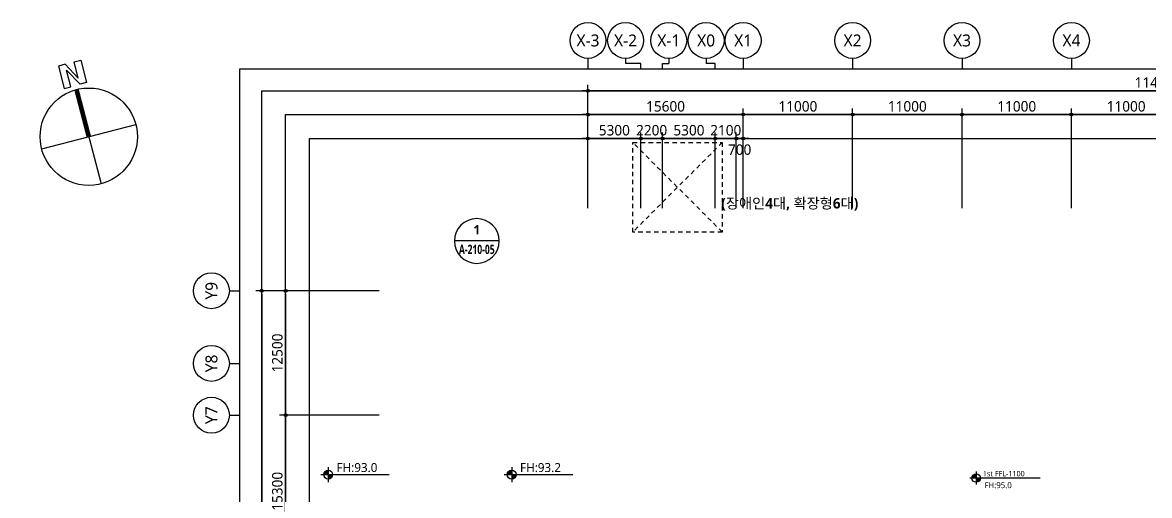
# Model space of a CAD drawing. Header units: millimetres. Extents: x -867282 to 190005487, y -1022614 to 455456909.
# Drawn here: x -867282 to -753998, y -569482 to -521967 of the extents above; entities that cross this region are included whole.
import ezdxf
from ezdxf.enums import TextEntityAlignment as Align

# ---------------------------------------------------------------- set-up
doc = ezdxf.new("R2010")
doc.units = ezdxf.units.MM
doc.header["$LTSCALE"] = 400
doc.header["$MEASUREMENT"] = 0
doc.header["$PDSIZE"] = -10
doc.linetypes.add('HID', pattern=[2, 1.1, -0.9])
doc.layers.get('0').update_dxf_attribs({"linetype": 'CONTINUOUS'})
doc.layers.get('Defpoints').update_dxf_attribs({"color": 153, "linetype": 'CONTINUOUS'})
for name, color, linetype in [('A-ANNO-PONT', 7, 'CONTINUOUS'), ('A-ANNO-SYMB', 7, 'CONTINUOUS'), ('A-ANNO-TEXT1', 7, 'CONTINUOUS'), ('A-ST-AXIS-BUB', 7, 'CONTINUOUS'), ('A-ST-AXIS-DIM', 7, 'CONTINUOUS'), ('AA-MKXS', 3, 'CONTINUOUS'), ('HID', 7, 'HID'), ('X-SEC-종$0$A-ST-AXIS-BUB', 7, 'CONTINUOUS')]:
    doc.layers.add(name, color=color, linetype=linetype)
doc.layers.add('A-XXXX-SYMB', color=7, linetype='CONTINUOUS', lineweight=25)
doc.layers.add('Defpoint', color=161, linetype='CONTINUOUS', plot=False)
doc.styles.add('2020음성 1차', font='')
doc.styles.add('SAMOO', font='romans.shx', dxfattribs={"bigfont": 'whgtxt.shx'})
doc.styles.add('SH_대대리576', font='malgun.ttf')
doc.styles.add('SH_진천_나눔', font='')
doc.styles.get('2020음성 1차').set_extended_font_data('NanumGothic', bold=True)
doc.styles.get('SH_진천_나눔').set_extended_font_data('NanumGothic', bold=True)
doc.dimstyles.new('SHP 600', dxfattribs={"dimscale": 300, "dimtxt": 3.5, "dimasz": 1, "dimexe": 2, "dimexo": 2, "dimgap": 1, "dimtad": 1, "dimdec": 0, "dimzin": 0, "dimdsep": 46, "dimtxsty": 'SH_대대리576', "dimblk": 'DIMDOT', "dimcen": 0.09, "dimclrt": 3, "dimadec": 0, "dimazin": 1, "dimtfac": 1, "dimtdec": 0, "dimtix": 1, "dimtmove": 2, "dimatfit": 0, "dimldrblk": 'DIMDOT', "dimfxl": 1, "dimtolj": 1, "dimtzin": 0, "dimarcsym": 0})

# ---------------------------------------------------------------- blocks, each defined once
blk = doc.blocks.new('DIMDOT')
at = {"color": 0}
blk.add_line((-2, 0), (2, 0), dxfattribs=at)
for radius in [0.5, 0.25]:
    blk.add_circle((0, 0), radius, dxfattribs=at)
blk = doc.blocks.new('*D602')
at = {"layer": 'A-ST-AXIS-DIM', "color": 0, "lineweight": -2, "transparency": 16777216}
for p, q in [((-810441, -540617), (-810441, -528217)), ((-696141, -528817), (-810141, -528817)), ((-695841, -540617), (-695841, -528217))]:
    blk.add_line(p, q, dxfattribs=at)
at = {"layer": 'Defpoints', "color": 0, "transparency": 16777216}
for p in [(-810441, -528817), (-810441, -541217), (-695841, -541217)]:
    blk.add_point(p, dxfattribs=at)
at = {"layer": 'A-ST-AXIS-DIM', "color": 0, "lineweight": -2, "transparency": 16777216, "xscale": 300, "yscale": 300, "zscale": 300, "rotation": 180}
blk.add_blockref('DIMDOT', (-810441, -528817), dxfattribs=at)
at = {"layer": 'A-ST-AXIS-DIM', "color": 0, "lineweight": -2, "transparency": 16777216, "xscale": 300, "yscale": 300, "zscale": 300}
blk.add_blockref('DIMDOT', (-695841, -528817), dxfattribs=at)
at = {"layer": 'A-ST-AXIS-DIM', "color": 3, "transparency": 16777216, "insert": (-753141, -527992), "char_height": 1050, "attachment_point": 5, "style": 'SH_대대리576'}
blk.add_mtext('\\A1;114600', dxfattribs=at)
blk = doc.blocks.new('*D603')
at = {"layer": 'A-ST-AXIS-DIM', "color": 0, "lineweight": -2, "transparency": 16777216}
for p, q in [((-794841, -540617), (-794841, -530617)), ((-784141, -531217), (-794541, -531217)), ((-783841, -540617), (-783841, -530617))]:
    blk.add_line(p, q, dxfattribs=at)
at = {"layer": 'Defpoints', "color": 0, "transparency": 16777216}
for p in [(-794841, -531217), (-794841, -541217), (-783841, -541217)]:
    blk.add_point(p, dxfattribs=at)
at = {"layer": 'A-ST-AXIS-DIM', "color": 0, "lineweight": -2, "transparency": 16777216, "xscale": 300, "yscale": 300, "zscale": 300, "rotation": 180}
blk.add_blockref('DIMDOT', (-794841, -531217), dxfattribs=at)
at = {"layer": 'A-ST-AXIS-DIM', "color": 0, "lineweight": -2, "transparency": 16777216, "xscale": 300, "yscale": 300, "zscale": 300}
blk.add_blockref('DIMDOT', (-783841, -531217), dxfattribs=at)
at = {"layer": 'A-ST-AXIS-DIM', "color": 3, "transparency": 16777216, "insert": (-789341, -530392), "char_height": 1050, "attachment_point": 5, "style": 'SH_대대리576'}
blk.add_mtext('\\A1;11000', dxfattribs=at)
blk = doc.blocks.new('*D604')
at = {"layer": 'A-ST-AXIS-DIM', "color": 0, "lineweight": -2, "transparency": 16777216}
for p, q in [((-783841, -540617), (-783841, -530617)), ((-773141, -531217), (-783541, -531217)), ((-772841, -540617), (-772841, -530617))]:
    blk.add_line(p, q, dxfattribs=at)
at = {"layer": 'Defpoints', "color": 0, "transparency": 16777216}
for p in [(-783841, -531217), (-783841, -541217), (-772841, -541217)]:
    blk.add_point(p, dxfattribs=at)
at = {"layer": 'A-ST-AXIS-DIM', "color": 0, "lineweight": -2, "transparency": 16777216, "xscale": 300, "yscale": 300, "zscale": 300, "rotation": 180}
blk.add_blockref('DIMDOT', (-783841, -531217), dxfattribs=at)
at = {"layer": 'A-ST-AXIS-DIM', "color": 0, "lineweight": -2, "transparency": 16777216, "xscale": 300, "yscale": 300, "zscale": 300}
blk.add_blockref('DIMDOT', (-772841, -531217), dxfattribs=at)
at = {"layer": 'A-ST-AXIS-DIM', "color": 3, "transparency": 16777216, "insert": (-778341, -530392), "char_height": 1050, "attachment_point": 5, "style": 'SH_대대리576'}
blk.add_mtext('\\A1;11000', dxfattribs=at)
blk = doc.blocks.new('*D605')
at = {"layer": 'A-ST-AXIS-DIM', "color": 0, "lineweight": -2, "transparency": 16777216}
for p, q in [((-772841, -540617), (-772841, -530617)), ((-762141, -531217), (-772541, -531217)), ((-761841, -540617), (-761841, -530617))]:
    blk.add_line(p, q, dxfattribs=at)
at = {"layer": 'Defpoints', "color": 0, "transparency": 16777216}
for p in [(-772841, -531217), (-772841, -541217), (-761841, -541217)]:
    blk.add_point(p, dxfattribs=at)
at = {"layer": 'A-ST-AXIS-DIM', "color": 0, "lineweight": -2, "transparency": 16777216, "xscale": 300, "yscale": 300, "zscale": 300, "rotation": 180}
blk.add_blockref('DIMDOT', (-772841, -531217), dxfattribs=at)
at = {"layer": 'A-ST-AXIS-DIM', "color": 0, "lineweight": -2, "transparency": 16777216, "xscale": 300, "yscale": 300, "zscale": 300}
blk.add_blockref('DIMDOT', (-761841, -531217), dxfattribs=at)
at = {"layer": 'A-ST-AXIS-DIM', "color": 3, "transparency": 16777216, "insert": (-767341, -530392), "char_height": 1050, "attachment_point": 5, "style": 'SH_대대리576'}
blk.add_mtext('\\A1;11000', dxfattribs=at)
blk = doc.blocks.new('*D606')
at = {"layer": 'A-ST-AXIS-DIM', "color": 0, "lineweight": -2, "transparency": 16777216}
for p, q in [((-761841, -540617), (-761841, -530617)), ((-751141, -531217), (-761541, -531217)), ((-750841, -540617), (-750841, -530617))]:
    blk.add_line(p, q, dxfattribs=at)
at = {"layer": 'Defpoints', "color": 0, "transparency": 16777216}
for p in [(-761841, -531217), (-761841, -541217), (-750841, -541217)]:
    blk.add_point(p, dxfattribs=at)
at = {"layer": 'A-ST-AXIS-DIM', "color": 0, "lineweight": -2, "transparency": 16777216, "xscale": 300, "yscale": 300, "zscale": 300, "rotation": 180}
blk.add_blockref('DIMDOT', (-761841, -531217), dxfattribs=at)
at = {"layer": 'A-ST-AXIS-DIM', "color": 0, "lineweight": -2, "transparency": 16777216, "xscale": 300, "yscale": 300, "zscale": 300}
blk.add_blockref('DIMDOT', (-750841, -531217), dxfattribs=at)
at = {"layer": 'A-ST-AXIS-DIM', "color": 3, "transparency": 16777216, "insert": (-756341, -530392), "char_height": 1050, "attachment_point": 5, "style": 'SH_대대리576'}
blk.add_mtext('\\A1;11000', dxfattribs=at)
blk = doc.blocks.new('*D612')
at = {"layer": 'A-ST-AXIS-DIM', "color": 0, "lineweight": -2, "transparency": 16777216}
for p, q in [((-810441, -540617), (-810441, -530617)), ((-795141, -531217), (-810141, -531217)), ((-794841, -540617), (-794841, -530617))]:
    blk.add_line(p, q, dxfattribs=at)
at = {"layer": 'Defpoints', "color": 0, "transparency": 16777216}
for p in [(-810441, -531217), (-810441, -541217), (-794841, -541217)]:
    blk.add_point(p, dxfattribs=at)
at = {"layer": 'A-ST-AXIS-DIM', "color": 0, "lineweight": -2, "transparency": 16777216, "xscale": 300, "yscale": 300, "zscale": 300, "rotation": 180}
blk.add_blockref('DIMDOT', (-810441, -531217), dxfattribs=at)
at = {"layer": 'A-ST-AXIS-DIM', "color": 0, "lineweight": -2, "transparency": 16777216, "xscale": 300, "yscale": 300, "zscale": 300}
blk.add_blockref('DIMDOT', (-794841, -531217), dxfattribs=at)
at = {"layer": 'A-ST-AXIS-DIM', "color": 3, "transparency": 16777216, "insert": (-802641, -530392), "char_height": 1050, "attachment_point": 5, "style": 'SH_대대리576'}
blk.add_mtext('\\A1;15600', dxfattribs=at)
blk = doc.blocks.new('*D613')
at = {"layer": 'A-ST-AXIS-DIM', "color": 0, "lineweight": -2, "transparency": 16777216}
for p, q in [((-831441, -548917), (-843841, -548917)), ((-843241, -549217), (-843241, -633417)), ((-831441, -633717), (-843841, -633717))]:
    blk.add_line(p, q, dxfattribs=at)
at = {"layer": 'Defpoints', "color": 0, "transparency": 16777216}
for p in [(-830841, -548917), (-843241, -633717), (-830841, -633717)]:
    blk.add_point(p, dxfattribs=at)
at = {"layer": 'A-ST-AXIS-DIM', "color": 0, "lineweight": -2, "transparency": 16777216, "xscale": 300, "yscale": 300, "zscale": 300}
for p, rotation in [((-843241, -548917), 90), ((-843241, -633717), 270)]:
    blk.add_blockref('DIMDOT', p, dxfattribs=dict(at, rotation=rotation))
at = {"layer": 'A-ST-AXIS-DIM', "color": 3, "transparency": 16777216, "insert": (-844066, -591317), "char_height": 1050, "attachment_point": 5, "rotation": 90, "style": 'SH_대대리576'}
blk.add_mtext('\\A1;84800', dxfattribs=at)
blk = doc.blocks.new('*D619')
at = {"layer": 'A-ST-AXIS-DIM', "color": 0, "lineweight": -2, "transparency": 16777216}
for p, q in [((-831441, -561417), (-841441, -561417)), ((-840841, -561717), (-840841, -576417)), ((-831441, -576717), (-841441, -576717))]:
    blk.add_line(p, q, dxfattribs=at)
at = {"layer": 'Defpoints', "color": 0, "transparency": 16777216}
for p in [(-830841, -561417), (-840841, -576717), (-830841, -576717)]:
    blk.add_point(p, dxfattribs=at)
at = {"layer": 'A-ST-AXIS-DIM', "color": 0, "lineweight": -2, "transparency": 16777216, "xscale": 300, "yscale": 300, "zscale": 300}
for p, rotation in [((-840841, -561417), 90), ((-840841, -576717), 270)]:
    blk.add_blockref('DIMDOT', p, dxfattribs=dict(at, rotation=rotation))
at = {"layer": 'A-ST-AXIS-DIM', "color": 3, "transparency": 16777216, "insert": (-841666, -569067), "char_height": 1050, "attachment_point": 5, "rotation": 90, "style": 'SH_대대리576'}
blk.add_mtext('\\A1;15300', dxfattribs=at)
blk = doc.blocks.new('*D620')
at = {"layer": 'A-ST-AXIS-DIM', "color": 0, "lineweight": -2, "transparency": 16777216}
for p, q in [((-831441, -548917), (-841441, -548917)), ((-840841, -549217), (-840841, -561117)), ((-831441, -561417), (-841441, -561417))]:
    blk.add_line(p, q, dxfattribs=at)
at = {"layer": 'Defpoints', "color": 0, "transparency": 16777216}
for p in [(-830841, -548917), (-840841, -561417), (-830841, -561417)]:
    blk.add_point(p, dxfattribs=at)
at = {"layer": 'A-ST-AXIS-DIM', "color": 0, "lineweight": -2, "transparency": 16777216, "xscale": 300, "yscale": 300, "zscale": 300}
for p, rotation in [((-840841, -548917), 90), ((-840841, -561417), 270)]:
    blk.add_blockref('DIMDOT', p, dxfattribs=dict(at, rotation=rotation))
at = {"layer": 'A-ST-AXIS-DIM', "color": 3, "transparency": 16777216, "insert": (-841666, -555167), "char_height": 1050, "attachment_point": 5, "rotation": 90, "style": 'SH_대대리576'}
blk.add_mtext('\\A1;12500', dxfattribs=at)
blk = doc.blocks.new('A$C2E1A0DD2')
at = {"layer": 'A-ANNO-SYMB'}
h = blk.add_hatch(color=256, dxfattribs=at)
h.paths.add_polyline_path([(750, 1200, 0.4142136), (300, 750), (750, 750)])
h.paths.add_polyline_path([(1200, 750), (750, 750), (750, 300, 0.4142136)])
for p, q in [((750, 1500), (750, 0)), ((0, 750), (1500, 750))]:
    blk.add_line(p, q, dxfattribs=at)
blk.add_circle((750, 750), 450, dxfattribs=at)
blk = doc.blocks.new('A$C19A65A13')
at = {"layer": 'A-XXXX-SYMB'}
blk.add_line((1500, 750), (6891, 750), dxfattribs=at)
blk.add_blockref('A$C2E1A0DD2', (0, 0), dxfattribs=at)
blk = doc.blocks.new('dr-sy-018-D-M')
at = {"layer": 'A-ANNO-SYMB'}
for p, q in [((-1, 16.4), (-2.5, 16.4)), ((-2.5, 16.4), (-2.5, 11.4)), ((-1, 16.4), (1, 12.8)), ((-1, 15.09), (1.05, 11.4)), ((-1, 11.4), (-1, 15.09)), ((1, 12.8), (1, 16.4)), ((1, 16.4), (2.5, 16.4)), ((2.5, 16.4), (2.5, 11.4)), ((-2.5, 11.4), (-1, 11.4)), ((2.5, 11.4), (1.05, 11.4)), ((-10.5, 0), (10.5, 0)), ((0, 0), (0, -10.5))]:
    blk.add_line(p, q, dxfattribs=at)
at = {"layer": 'A-ANNO-SYMB', "const_width": 1}
blk.add_lwpolyline([(0, 10.5), (0, 0)], dxfattribs=at)
at = {"layer": 'A-ANNO-SYMB'}
blk.add_circle((0, 0), 10.5, dxfattribs=at)
blk = doc.blocks.new('G$CBA52A250')
at = {"layer": 'A-ST-AXIS-BUB'}
for p, q in [((1177, 0), (1177, 525)), ((1177, 525), (1800, 525)), ((1800, 1050), (1800, 525))]:
    blk.add_line(p, q, dxfattribs=at)
blk.add_circle((1800, 2850), 1800, dxfattribs=at)
blk = doc.blocks.new('A-ST-AXIS-BUB-1')
at = {"layer": 'A-ST-AXIS-BUB'}
blk.add_line((0, 350), (0, 0), dxfattribs=at)
blk.add_circle((0, 950), 600, dxfattribs=at)
blk = doc.blocks.new('A-ST-AXIS-BUB-2')
at = {"layer": 'X-SEC-종$0$A-ST-AXIS-BUB'}
blk.add_line((1800, 1050, -103000), (1800, 525, -103000), dxfattribs=at)
at = {"layer": 'X-SEC-종$0$A-ST-AXIS-BUB', "elevation": -103000}
blk.add_lwpolyline([(3323, 0), (3323, 525), (1800, 525)], dxfattribs=at)
at = {"layer": 'X-SEC-종$0$A-ST-AXIS-BUB'}
blk.add_circle((1800, 2850, -103000), 1800, dxfattribs=at)
blk = doc.blocks.new('G$C1D72D447')
at = {"layer": 'X-SEC-종$0$A-ST-AXIS-BUB'}
blk.add_line((1800, 1050, -103000), (1800, 525, -103000), dxfattribs=at)
at = {"layer": 'X-SEC-종$0$A-ST-AXIS-BUB', "elevation": -103000}
blk.add_lwpolyline([(2723, 0), (2723, 525), (1800, 525)], dxfattribs=at)
at = {"layer": 'X-SEC-종$0$A-ST-AXIS-BUB'}
blk.add_circle((1800, 2850, -103000), 1800, dxfattribs=at)
blk = doc.blocks.new('*U392')
at = {"layer": 'AA-MKXS', "color": 3, "linetype": 'Continuous', "ltscale": 5}
blk.add_line((-5.999976, 0), (5.999976, 0), dxfattribs=at)
blk.add_circle((0, 0), 5.999976, dxfattribs=at)
at = {"layer": 'AA-MKXS', "style": 'SAMOO', "width": 0.85}
blk.add_attdef('ViewNUM', text='', height=2.5, dxfattribs=at).set_placement((0, 1), align=Align.BOTTOM_CENTER)
blk.add_attdef('SheetNUM', text='', height=2.5, dxfattribs=at).set_placement((0, -1), align=Align.TOP_CENTER)
blk = doc.blocks.new('G$CE9562CCE')
at = {"layer": 'A-ANNO-PONT'}
for points in [[(1814, 2981, 0.4142136), (648, 1814), (1814, 1814)], [(1814, 648, 0.4142136), (2981, 1814), (1814, 1814)]]:
    blk.add_hatch(color=256, dxfattribs=at).paths.add_polyline_path(points)
for p, q in [((1814, 3629), (1814, 0)), ((19728, 1814), (0, 1814))]:
    blk.add_line(p, q, dxfattribs=at)
blk.add_circle((1814, 1814), 1166, dxfattribs=at)
at = {"style": 'SH_대대리576'}
blk.add_attdef('레벨', (3696, 2314), '', height=1500, dxfattribs=at)
blk = doc.blocks.new('*D654')
at = {"layer": 'A-ST-AXIS-DIM', "color": 0, "lineweight": -2, "transparency": 16777216}
for p, q in [((-810441, -540617), (-810441, -533017)), ((-805141, -540617), (-805141, -533017)), ((-805441, -533617), (-810141, -533617))]:
    blk.add_line(p, q, dxfattribs=at)
at = {"layer": 'Defpoints', "color": 0, "transparency": 16777216}
for p in [(-810441, -533617), (-810441, -541217), (-805141, -541217)]:
    blk.add_point(p, dxfattribs=at)
at = {"layer": 'A-ST-AXIS-DIM', "color": 0, "lineweight": -2, "transparency": 16777216, "xscale": 300, "yscale": 300, "zscale": 300, "rotation": 180}
blk.add_blockref('DIMDOT', (-810441, -533617), dxfattribs=at)
at = {"layer": 'A-ST-AXIS-DIM', "color": 0, "lineweight": -2, "transparency": 16777216, "xscale": 300, "yscale": 300, "zscale": 300}
blk.add_blockref('DIMDOT', (-805141, -533617), dxfattribs=at)
at = {"layer": 'A-ST-AXIS-DIM', "color": 3, "transparency": 16777216, "insert": (-807791, -532792), "char_height": 1050, "attachment_point": 5, "style": 'SH_대대리576'}
blk.add_mtext('\\A1;5300', dxfattribs=at)
blk = doc.blocks.new('*D655')
at = {"layer": 'A-ST-AXIS-DIM', "color": 0, "lineweight": -2, "transparency": 16777216}
for p, q in [((-805141, -540617), (-805141, -533017)), ((-802941, -540617), (-802941, -533017)), ((-805441, -533617), (-805741, -533617)), ((-802941, -533617), (-805141, -533617)), ((-802641, -533617), (-802341, -533617))]:
    blk.add_line(p, q, dxfattribs=at)
at = {"layer": 'Defpoints', "color": 0, "transparency": 16777216}
for p in [(-805141, -533617), (-805141, -541217), (-802941, -541217)]:
    blk.add_point(p, dxfattribs=at)
at = {"layer": 'A-ST-AXIS-DIM', "color": 0, "lineweight": -2, "transparency": 16777216, "xscale": 300, "yscale": 300, "zscale": 300}
blk.add_blockref('DIMDOT', (-805141, -533617), dxfattribs=at)
at = {"layer": 'A-ST-AXIS-DIM', "color": 0, "lineweight": -2, "transparency": 16777216, "xscale": 300, "yscale": 300, "zscale": 300, "rotation": 180}
blk.add_blockref('DIMDOT', (-802941, -533617), dxfattribs=at)
at = {"layer": 'A-ST-AXIS-DIM', "color": 3, "transparency": 16777216, "insert": (-804041, -532792), "char_height": 1050, "attachment_point": 5, "style": 'SH_대대리576'}
blk.add_mtext('\\A1;2200', dxfattribs=at)
blk = doc.blocks.new('*D656')
at = {"layer": 'A-ST-AXIS-DIM', "color": 0, "lineweight": -2, "transparency": 16777216}
for p, q in [((-797641, -540617), (-797641, -533017)), ((-795541, -540617), (-795541, -533017)), ((-797941, -533617), (-798241, -533617)), ((-795541, -533617), (-797641, -533617)), ((-795241, -533617), (-794941, -533617))]:
    blk.add_line(p, q, dxfattribs=at)
at = {"layer": 'Defpoints', "color": 0, "transparency": 16777216}
for p in [(-797641, -533617), (-797641, -541217), (-795541, -541217)]:
    blk.add_point(p, dxfattribs=at)
at = {"layer": 'A-ST-AXIS-DIM', "color": 0, "lineweight": -2, "transparency": 16777216, "xscale": 300, "yscale": 300, "zscale": 300}
blk.add_blockref('DIMDOT', (-797641, -533617), dxfattribs=at)
at = {"layer": 'A-ST-AXIS-DIM', "color": 0, "lineweight": -2, "transparency": 16777216, "xscale": 300, "yscale": 300, "zscale": 300, "rotation": 180}
blk.add_blockref('DIMDOT', (-795541, -533617), dxfattribs=at)
at = {"layer": 'A-ST-AXIS-DIM', "color": 3, "transparency": 16777216, "insert": (-796591, -532792), "char_height": 1050, "attachment_point": 5, "style": 'SH_대대리576'}
blk.add_mtext('\\A1;2100', dxfattribs=at)
blk = doc.blocks.new('*D657')
at = {"layer": 'A-ST-AXIS-DIM', "color": 0, "lineweight": -2, "transparency": 16777216}
for p, q in [((-802941, -540617), (-802941, -533017)), ((-797641, -540617), (-797641, -533017)), ((-797941, -533617), (-802641, -533617))]:
    blk.add_line(p, q, dxfattribs=at)
at = {"layer": 'Defpoints', "color": 0, "transparency": 16777216}
for p in [(-802941, -533617), (-802941, -541217), (-797641, -541217)]:
    blk.add_point(p, dxfattribs=at)
at = {"layer": 'A-ST-AXIS-DIM', "color": 0, "lineweight": -2, "transparency": 16777216, "xscale": 300, "yscale": 300, "zscale": 300, "rotation": 180}
blk.add_blockref('DIMDOT', (-802941, -533617), dxfattribs=at)
at = {"layer": 'A-ST-AXIS-DIM', "color": 0, "lineweight": -2, "transparency": 16777216, "xscale": 300, "yscale": 300, "zscale": 300}
blk.add_blockref('DIMDOT', (-797641, -533617), dxfattribs=at)
at = {"layer": 'A-ST-AXIS-DIM', "color": 3, "transparency": 16777216, "insert": (-800291, -532792), "char_height": 1050, "attachment_point": 5, "style": 'SH_대대리576'}
blk.add_mtext('\\A1;5300', dxfattribs=at)
blk = doc.blocks.new('*D658')
at = {"layer": 'A-ST-AXIS-DIM', "color": 0, "lineweight": -2, "transparency": 16777216}
for p, q in [((-795541, -540617), (-795541, -533017)), ((-794841, -540617), (-794841, -533017)), ((-795841, -533617), (-796141, -533617)), ((-795541, -533617), (-794841, -533617)), ((-794541, -533617), (-794241, -533617))]:
    blk.add_line(p, q, dxfattribs=at)
at = {"layer": 'Defpoints', "color": 0, "transparency": 16777216}
for p in [(-794841, -533617), (-795541, -541217), (-794841, -541217)]:
    blk.add_point(p, dxfattribs=at)
at = {"layer": 'A-ST-AXIS-DIM', "color": 0, "lineweight": -2, "transparency": 16777216, "xscale": 300, "yscale": 300, "zscale": 300}
blk.add_blockref('DIMDOT', (-795541, -533617), dxfattribs=at)
at = {"layer": 'A-ST-AXIS-DIM', "color": 0, "lineweight": -2, "transparency": 16777216, "xscale": 300, "yscale": 300, "zscale": 300, "rotation": 180}
blk.add_blockref('DIMDOT', (-794841, -533617), dxfattribs=at)
at = {"layer": 'A-ST-AXIS-DIM', "color": 3, "transparency": 16777216, "insert": (-795191, -534741), "char_height": 1050, "attachment_point": 5, "style": 'SH_대대리576'}
blk.add_mtext('\\A1;700', dxfattribs=at)

msp = doc.modelspace()

# ---------------------------------------------------------------- linework, layer by layer
at = {"layer": 'Defpoint'}
for points in [[(-674241.2, -655188.6), (-845441.2, -655188.6), (-845441.2, -526617.2), (-674241.2, -526617.2)], [(-676441.2, -652988.6), (-843241.2, -652988.6), (-843241.2, -528817.2), (-676441.2, -528817.2)], [(-678841.2, -650588.6), (-840841.2, -650588.6), (-840841.2, -531217.2), (-678841.2, -531217.2)], [(-681241.2, -648188.6), (-838441.2, -648188.6), (-838441.2, -533617.2), (-681241.2, -533617.2)]]:
    msp.add_lwpolyline(points, close=True, dxfattribs=at)
at = {"layer": 'HID'}
for p, q in [((-796941.2, -543017.2), (-805941.2, -534017.2)), ((-796941.2, -534017.2), (-805941.2, -543017.2))]:
    msp.add_line(p, q, dxfattribs=at)
msp.add_lwpolyline([(-805941.2, -534017.2), (-796941.2, -534017.2), (-796941.2, -543017.2), (-805941.2, -543017.2)], close=True, dxfattribs=at)

# ---------------------------------------------------------------- block references
for name, p in [('G$CBA52A250', (-804118.3, -526617.2)), ('A$C19A65A13', (-837306.9, -568133.2)), ('A$C19A65A13', (-818856, -568133.2))]:
    msp.add_blockref(name, p)
at = {"xscale": 465.6960000000489, "yscale": 465.6960000000489, "zscale": 465.6960000000489, "rotation": 14.62512501076412}
msp.add_blockref('dr-sy-018-D-M', (-860623, -533433.5), dxfattribs=at)
ref = msp.add_blockref('*U392', (-821617.6, -543915.5), dxfattribs=dict(xscale=-375.0015000059622, yscale=375.0015000059622, zscale=375.0015000059622))
ref.add_attrib('SheetNUM', 'A-210-05', dxfattribs={"layer": 'AA-MKXS', "height": 937.5, "style": '2020음성 1차', "width": 0.7}).set_placement((-821617.6, -544290.5), align=Align.TOP_CENTER)
ref.add_attrib('ViewNUM', '1', dxfattribs={"layer": 'AA-MKXS', "height": 937.5, "style": '2020음성 1차'}).set_placement((-821617.6, -543540.5), align=Align.BOTTOM_CENTER)
at = {"xscale": 0.36, "yscale": 0.36, "zscale": 0.36}
msp.add_blockref('G$CE9562CCE', (-772071, -568396), dxfattribs=at).add_auto_attribs({'레벨': '1st FFL-1100'})
at = {"layer": 'A-ST-AXIS-BUB', "xscale": 3, "yscale": 3, "zscale": 3}
for p in [(-810441.2, -526617.2), (-794841.2, -526617.2), (-783841.2, -526617.2), (-772841.2, -526617.2), (-761841.2, -526617.2)]:
    msp.add_blockref('A-ST-AXIS-BUB-1', p, dxfattribs=at)
at = {"layer": 'A-ST-AXIS-BUB'}
for name, p in [('A-ST-AXIS-BUB-2', (-808464.1, -526617.2)), ('G$C1D72D447', (-800364.1, -526617.2))]:
    msp.add_blockref(name, p, dxfattribs=at)
at = {"layer": 'A-ST-AXIS-BUB', "xscale": 3, "yscale": 3, "zscale": 3, "rotation": 90}
for p in [(-845441.2, -548917.2), (-845441.2, -556217.2), (-845441.2, -561417.2)]:
    msp.add_blockref('A-ST-AXIS-BUB-1', p, dxfattribs=at)

# ---------------------------------------------------------------- texts
at = {"color": 1, "style": 'SH_대대리576'}
for s, height, p in [('FH:93.0', 900, (-835725.5, -566677.3)), ('FH:93.2', 900, (-817274.6, -566677.3)), ('FH:95.0', 600, (-770586.5, -568448.7))]:
    msp.add_text(s, height=height, dxfattribs=at).set_placement(p, align=Align.MIDDLE_LEFT)
at = {"layer": 'A-ANNO-TEXT1', "style": 'SH_대대리576'}
for s, p in [('X-3', (-810441.2, -523767.2)), ('X-2', (-806664.1, -523767.2)), ('X-1', (-802318.3, -523767.2)), ('X0', (-798564.1, -523767.2)), ('X1', (-794841.2, -523767.2)), ('X2', (-783841.2, -523767.2)), ('X3', (-772841.2, -523767.2)), ('X4', (-761841.2, -523767.2))]:
    msp.add_text(s, height=1200, dxfattribs=at).set_placement(p, align=Align.MIDDLE_CENTER)
at = {"layer": 'A-ANNO-TEXT1', "style": 'SH_진천_나눔'}
msp.add_text('(장애인4대, 확장형6대)', height=1050, dxfattribs=at).set_placement((-790153.3, -540169), align=Align.MIDDLE)
at = {"layer": 'A-ANNO-TEXT1', "style": 'SH_대대리576'}
for s, p in [('Y9', (-848291.2, -548917.2)), ('Y8', (-848291.2, -556217.2)), ('Y7', (-848291.2, -561417.2))]:
    msp.add_text(s, height=1200, rotation=90, dxfattribs=at).set_placement(p, align=Align.MIDDLE_CENTER)

# ---------------------------------------------------------------- dimensions: what is measured, and where the dimension line sits
at = {"layer": 'A-ST-AXIS-DIM'}
for base, p1, p2, picture, middle in [((-810441.2, -528817.2), (-695841.2, -541217.2), (-810441.2, -541217.2), '*D602', (-753141.2, -527992.2)), ((-810441.2, -531217.2), (-794841.2, -541217.2), (-810441.2, -541217.2), '*D612', (-802641.2, -530392.2)), ((-794841.2, -531217.2), (-783841.2, -541217.2), (-794841.2, -541217.2), '*D603', (-789341.2, -530392.2)), ((-783841.2, -531217.2), (-772841.2, -541217.2), (-783841.2, -541217.2), '*D604', (-778341.2, -530392.2)), ((-772841.2, -531217.2), (-761841.2, -541217.2), (-772841.2, -541217.2), '*D605', (-767341.2, -530392.2)), ((-761841.2, -531217.2), (-750841.2, -541217.2), (-761841.2, -541217.2), '*D606', (-756341.2, -530392.2)), ((-810441.2, -533617.2), (-805141.2, -541217.2), (-810441.2, -541217.2), '*D654', (-807791.2, -532792.2)), ((-805141.2, -533617.2), (-802941.2, -541217.2), (-805141.2, -541217.2), '*D655', (-804041.2, -532792.2)), ((-802941.2, -533617.2), (-797641.2, -541217.2), (-802941.2, -541217.2), '*D657', (-800291.2, -532792.2)), ((-797641.2, -533617.2), (-795541.2, -541217.2), (-797641.2, -541217.2), '*D656', (-796591.2, -532792.2))]:
    dim = msp.add_linear_dim(base=base, p1=p1, p2=p2, dimstyle='SHP 600', dxfattribs=at)
    dim.commit()
    dim.dimension.update_dxf_attribs({"geometry": picture, "text_midpoint": middle})
dim = msp.add_linear_dim(base=(-794841.2, -533617.2), p1=(-795541.2, -541217.2), p2=(-794841.2, -541217.2), angle=180, dimstyle='SHP 600', dxfattribs=at)
dim.commit()
dim.dimension.update_dxf_attribs({"geometry": '*D658', "text_midpoint": (-795191.2, -534741.5), "dimtype": 160})
for base, p1, p2, picture, middle in [((-843241.2, -633717.2), (-830841.2, -548917.2), (-830841.2, -633717.2), '*D613', (-844066.2, -591317.2)), ((-840841.2, -561417.2), (-830841.2, -548917.2), (-830841.2, -561417.2), '*D620', (-841666.2, -555167.2)), ((-840841.2, -576717.2), (-830841.2, -561417.2), (-830841.2, -576717.2), '*D619', (-841666.2, -569067.2))]:
    dim = msp.add_linear_dim(base=base, p1=p1, p2=p2, angle=90, dimstyle='SHP 600', dxfattribs=at)
    dim.commit()
    dim.dimension.update_dxf_attribs({"geometry": picture, "text_midpoint": middle})

doc.saveas('drawing.dxf')
